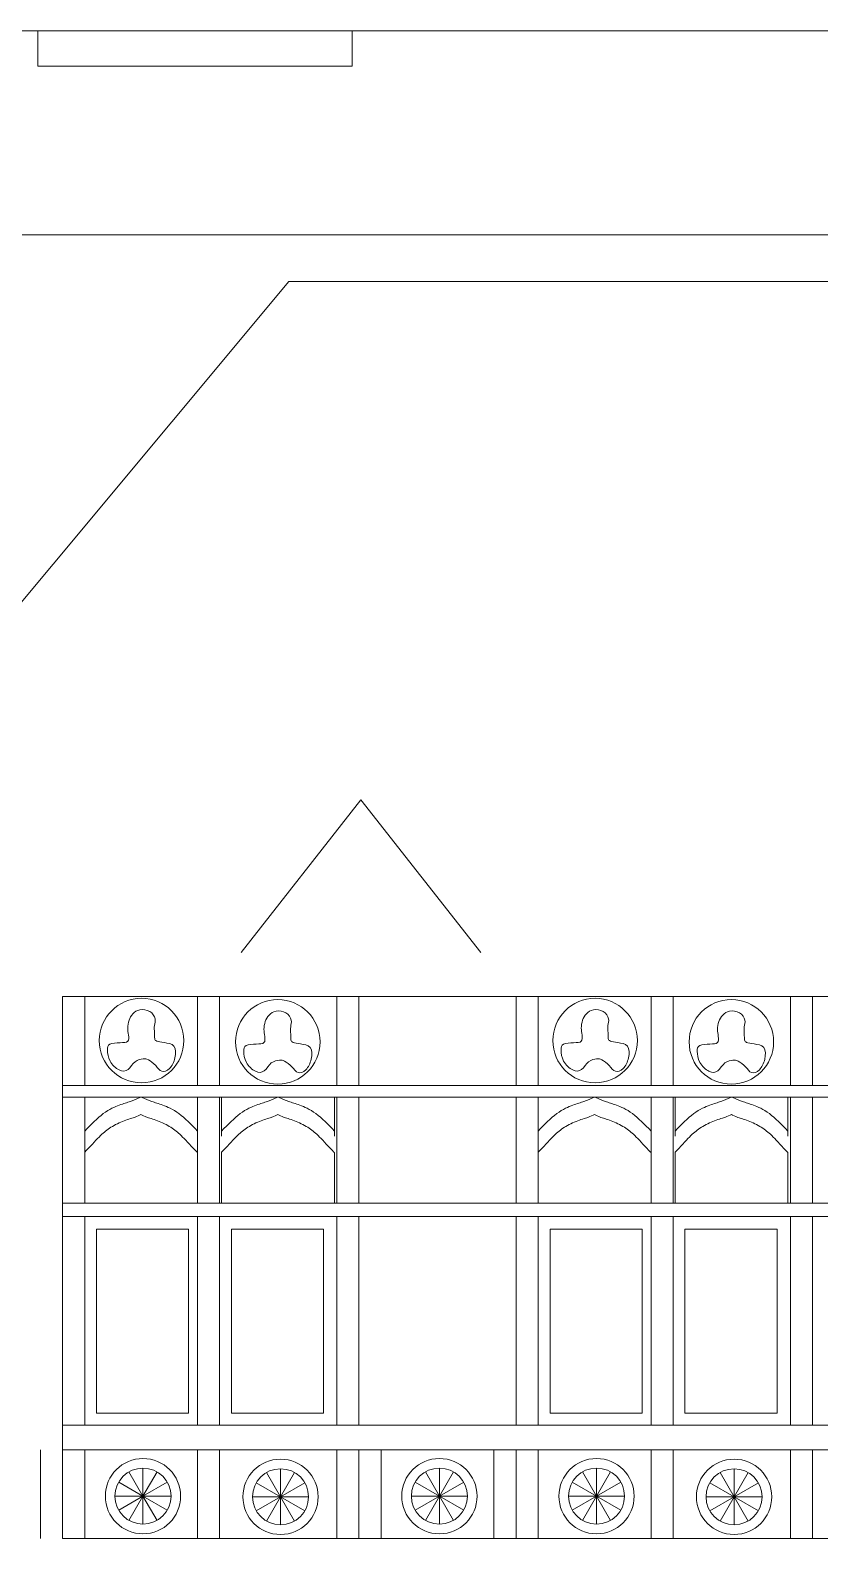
# Model space of a CAD drawing. Header units: centimetres. Extents: x -61 to 61, y -26 to 26.
# Drawn here: x 18.01 to 24.69, y 8.81 to 21.81 of the extents above; entities that cross this region are included whole.
import ezdxf

# ---------------------------------------------------------------- set-up
doc = ezdxf.new("R2010")
doc.units = ezdxf.units.CM
doc.header["$MEASUREMENT"] = 0
doc.layers.add('layer 1', color=7, linetype='Continuous')

msp = doc.modelspace()

# ---------------------------------------------------------------- linework, layer by layer
at = {"layer": 'layer 1', "lineweight": 9}
for points in [[(42.30831, 21.80927), (42.30831, 21.80927), (2.55531, 21.80927), (2.55531, 21.80927)], [(18.06787, 21.50917), (18.06787, 21.50917), (18.06787, 21.80917), (18.06787, 21.80917)], [(18.06787, 21.80917), (18.06787, 21.80917), (20.73172, 21.80917), (20.73172, 21.80917)], [(20.73172, 21.80917), (20.73172, 21.80917), (20.73172, 21.50917), (20.73172, 21.50917)], [(18.06787, 21.50917), (18.06787, 21.50917), (20.73172, 21.50917), (20.73172, 21.50917)], [(20.19432, 19.68413), (20.19432, 19.68413), (17.20335, 16.09917), (17.20335, 16.09917)], [(27.89417, 19.68413), (27.89417, 19.68413), (20.19432, 19.68413), (20.19432, 19.68413)]]:
    msp.add_open_spline(points, degree=3, dxfattribs=at)
at = {"layer": 'layer 1', "color": 250, "lineweight": 9}
msp.add_open_spline([(5.42439, 20.07883), (5.42439, 20.07883), (39.72502, 20.07883), (39.72502, 20.07883)], degree=3, dxfattribs=at)
msp.add_open_spline([(5.42439, 20.07883), (5.42439, 20.07883), (5.42439, 2.12949), (5.42439, 2.12949), (5.42439, 2.12949), (5.42439, 2.12949), (39.72502, 2.12949), (39.72502, 2.12949)], degree=3, knots=[0, 0, 0, 0, 0.33333333, 0.33333333, 0.33333333, 0.33333333, 1, 1, 1, 1], dxfattribs=at)
at = {"layer": 'layer 1', "color": 242, "lineweight": 9}
for points in [[(20.80654, 15.29125), (20.80654, 15.29125), (19.79139, 13.99629), (19.79139, 13.99629)], [(20.80654, 15.29125), (20.80654, 15.29125), (21.82169, 13.99629), (21.82169, 13.99629)]]:
    msp.add_open_spline(points, degree=3, dxfattribs=at)
at = {"layer": 'layer 1', "color": 177, "lineweight": 9}
for points in [[(18.27719, 13.62334), (18.27719, 13.62334), (18.4649, 13.6237), (18.4649, 13.6237)], [(18.27719, 13.62334), (18.27719, 13.62334), (18.27719, 12.87108), (18.27719, 12.87108)], [(18.4649, 13.6237), (18.4649, 13.6237), (18.4649, 12.87108), (18.4649, 12.87108)], [(19.42139, 13.6237), (19.42139, 13.6237), (18.4649, 13.6237), (18.4649, 13.6237)], [(19.42139, 13.6237), (19.42139, 13.6237), (19.42139, 12.87108), (19.42139, 12.87108)], [(19.42139, 13.6237), (19.42139, 13.6237), (19.6091, 13.6237), (19.6091, 13.6237)], [(19.6091, 13.6237), (19.6091, 13.6237), (19.6091, 12.87108), (19.6091, 12.87108)], [(20.60223, 13.6237), (20.60223, 13.6237), (19.6091, 13.6237), (19.6091, 13.6237)], [(20.60223, 13.6237), (20.60223, 13.6237), (20.60223, 12.87108), (20.60223, 12.87108)], [(20.60223, 13.6237), (20.60223, 13.6237), (20.78994, 13.6237), (20.78994, 13.6237)], [(20.78994, 13.6237), (20.78994, 13.6237), (20.78994, 12.87108), (20.78994, 12.87108)], [(22.12185, 13.6237), (22.12185, 13.6237), (22.12185, 12.87108), (22.12185, 12.87108)], [(22.30957, 13.6237), (22.30957, 13.6237), (22.30957, 12.87108), (22.30957, 12.87108)], [(23.26605, 13.6237), (23.26605, 13.6237), (22.30957, 13.6237), (22.30957, 13.6237)], [(23.26605, 13.6237), (23.26605, 13.6237), (23.26605, 12.87108), (23.26605, 12.87108)], [(23.26605, 13.6237), (23.26605, 13.6237), (23.45377, 13.6237), (23.45377, 13.6237)], [(23.45377, 13.6237), (23.45377, 13.6237), (23.45377, 12.87108), (23.45377, 12.87108)], [(24.44689, 13.6237), (24.44689, 13.6237), (23.45377, 13.6237), (23.45377, 13.6237)], [(24.44689, 13.6237), (24.44689, 13.6237), (24.44689, 12.87108), (24.44689, 12.87108)], [(24.44689, 13.6237), (24.44689, 13.6237), (24.63461, 13.6237), (24.63461, 13.6237)], [(24.63461, 13.6237), (24.63461, 13.6237), (24.63461, 12.87108), (24.63461, 12.87108)], [(24.63461, 13.6237), (24.63461, 13.6237), (25.96652, 13.62334), (25.96652, 13.62334)], [(18.27719, 12.87108), (18.27719, 12.87108), (28.29156, 12.87108), (28.29156, 12.87108)], [(18.27719, 12.87108), (18.27719, 12.87108), (18.27719, 12.77209), (18.27719, 12.77209)], [(18.27719, 12.77209), (18.27719, 12.77209), (18.27719, 11.87362), (18.27719, 11.87362)], [(18.27719, 12.77209), (18.27719, 12.77209), (28.29156, 12.77209), (28.29156, 12.77209)], [(18.4649, 12.77209), (18.4649, 12.77209), (18.4649, 11.87362), (18.4649, 11.87362)], [(19.42139, 12.77209), (19.42139, 12.77209), (19.42139, 11.87362), (19.42139, 11.87362)], [(19.6091, 12.77209), (19.6091, 12.77209), (19.6091, 11.87362), (19.6091, 11.87362)], [(20.60223, 12.77209), (20.60223, 12.77209), (20.60223, 11.87362), (20.60223, 11.87362)], [(20.78994, 12.77209), (20.78994, 12.77209), (20.78994, 11.87362), (20.78994, 11.87362)], [(22.12185, 12.77209), (22.12185, 12.77209), (22.12185, 11.87362), (22.12185, 11.87362)], [(22.30957, 12.77209), (22.30957, 12.77209), (22.30957, 11.87362), (22.30957, 11.87362)], [(23.26605, 12.77209), (23.26605, 12.77209), (23.26605, 11.87362), (23.26605, 11.87362)], [(23.45377, 12.77209), (23.45377, 12.77209), (23.45377, 11.87362), (23.45377, 11.87362)], [(24.44689, 12.77209), (24.44689, 12.77209), (24.44689, 11.87362), (24.44689, 11.87362)], [(24.63461, 12.77209), (24.63461, 12.77209), (24.63461, 11.87362), (24.63461, 11.87362)], [(18.27719, 11.87362), (18.27719, 11.87362), (28.29156, 11.87362), (28.29156, 11.87362)], [(18.27719, 11.87362), (18.27719, 11.87362), (18.27719, 11.76019), (18.27719, 11.76019)], [(18.27719, 11.76019), (18.27719, 11.76019), (18.27719, 9.99073), (18.27719, 9.99073)], [(18.27719, 11.76019), (18.27719, 11.76019), (28.29156, 11.76019), (28.29156, 11.76019)], [(18.4649, 11.76019), (18.4649, 11.76019), (18.4649, 9.99073), (18.4649, 9.99073)], [(19.42139, 11.76019), (19.42139, 11.76019), (19.42139, 9.99073), (19.42139, 9.99073)], [(19.6091, 11.76019), (19.6091, 11.76019), (19.6091, 9.99073), (19.6091, 9.99073)], [(20.60223, 11.76019), (20.60223, 11.76019), (20.60223, 9.99073), (20.60223, 9.99073)], [(20.78994, 11.76019), (20.78994, 11.76019), (20.78994, 9.99073), (20.78994, 9.99073)], [(22.12185, 11.76019), (22.12185, 11.76019), (22.12185, 9.99073), (22.12185, 9.99073)], [(22.30957, 11.76019), (22.30957, 11.76019), (22.30957, 9.99073), (22.30957, 9.99073)], [(23.26605, 11.76019), (23.26605, 11.76019), (23.26605, 9.99073), (23.26605, 9.99073)], [(23.45377, 11.76019), (23.45377, 11.76019), (23.45377, 9.99073), (23.45377, 9.99073)], [(24.44689, 11.76019), (24.44689, 11.76019), (24.44689, 9.99073), (24.44689, 9.99073)], [(24.63461, 11.76019), (24.63461, 11.76019), (24.63461, 9.99073), (24.63461, 9.99073)], [(18.27719, 9.99073), (18.27719, 9.99073), (28.47927, 9.99073), (28.47927, 9.99073)], [(18.27719, 9.99073), (18.27719, 9.99073), (18.27719, 9.78175), (18.27719, 9.78175)], [(18.08947, 9.78175), (18.08947, 9.78175), (18.08947, 9.02982), (18.08947, 9.02982)], [(18.27719, 9.78175), (18.27719, 9.78175), (18.27719, 9.02982), (18.27719, 9.02982)], [(18.27719, 9.78175), (18.27719, 9.78175), (29.62347, 9.78175), (29.62347, 9.78175)], [(18.4649, 9.78175), (18.4649, 9.78175), (18.4649, 9.02982), (18.4649, 9.02982)], [(19.42139, 9.78175), (19.42139, 9.78175), (19.42139, 9.02982), (19.42139, 9.02982)], [(19.6091, 9.78175), (19.6091, 9.78175), (19.6091, 9.02982), (19.6091, 9.02982)], [(20.60223, 9.78175), (20.60223, 9.78175), (20.60223, 9.02982), (20.60223, 9.02982)], [(20.78994, 9.78175), (20.78994, 9.78175), (20.78994, 9.02982), (20.78994, 9.02982)], [(20.97766, 9.78175), (20.97766, 9.78175), (20.97766, 9.02982), (20.97766, 9.02982)], [(21.93414, 9.78175), (21.93414, 9.78175), (21.93414, 9.02982), (21.93414, 9.02982)], [(22.12185, 9.78175), (22.12185, 9.78175), (22.12185, 9.02982), (22.12185, 9.02982)], [(22.30957, 9.78175), (22.30957, 9.78175), (22.30957, 9.02982), (22.30957, 9.02982)], [(23.26605, 9.78175), (23.26605, 9.78175), (23.26605, 9.02982), (23.26605, 9.02982)], [(23.45377, 9.78175), (23.45377, 9.78175), (23.45377, 9.02982), (23.45377, 9.02982)], [(24.44689, 9.78175), (24.44689, 9.78175), (24.44689, 9.02982), (24.44689, 9.02982)], [(24.63461, 9.78175), (24.63461, 9.78175), (24.63461, 9.02982), (24.63461, 9.02982)], [(18.95924, 9.38992), (18.95924, 9.38992), (18.95924, 9.62745), (18.95924, 9.62745)], [(20.12513, 9.38442), (20.12513, 9.38442), (20.12513, 9.62195), (20.12513, 9.62195)], [(21.47199, 9.38992), (21.47199, 9.38992), (21.47199, 9.62745), (21.47199, 9.62745)], [(22.8039, 9.38992), (22.8039, 9.38992), (22.8039, 9.62745), (22.8039, 9.62745)], [(23.9698, 9.38442), (23.9698, 9.38442), (23.9698, 9.62195), (23.9698, 9.62195)], [(18.95924, 9.38992), (18.95924, 9.38992), (18.75353, 9.50869), (18.75353, 9.50869)], [(18.95924, 9.38992), (18.95924, 9.38992), (18.84047, 9.59563), (18.84047, 9.59563)], [(18.95924, 9.38992), (18.95924, 9.38992), (19.078, 9.59563), (19.078, 9.59563)], [(18.95924, 9.38992), (18.95924, 9.38992), (19.16495, 9.50869), (19.16495, 9.50869)], [(20.12513, 9.38442), (20.12513, 9.38442), (19.91942, 9.50318), (19.91942, 9.50318)], [(20.12513, 9.38442), (20.12513, 9.38442), (20.00636, 9.59013), (20.00636, 9.59013)], [(20.12513, 9.38442), (20.12513, 9.38442), (20.2439, 9.59013), (20.2439, 9.59013)], [(20.12513, 9.38442), (20.12513, 9.38442), (20.33084, 9.50318), (20.33084, 9.50318)], [(21.47199, 9.38992), (21.47199, 9.38992), (21.26628, 9.50869), (21.26628, 9.50869)], [(21.47199, 9.38992), (21.47199, 9.38992), (21.35323, 9.59563), (21.35323, 9.59563)], [(21.47199, 9.38992), (21.47199, 9.38992), (21.59076, 9.59563), (21.59076, 9.59563)], [(21.47199, 9.38992), (21.47199, 9.38992), (21.6777, 9.50869), (21.6777, 9.50869)], [(22.8039, 9.38992), (22.8039, 9.38992), (22.59819, 9.50869), (22.59819, 9.50869)], [(22.8039, 9.38992), (22.8039, 9.38992), (22.68514, 9.59563), (22.68514, 9.59563)], [(22.8039, 9.38992), (22.8039, 9.38992), (22.92267, 9.59563), (22.92267, 9.59563)], [(22.8039, 9.38992), (22.8039, 9.38992), (23.00961, 9.50869), (23.00961, 9.50869)], [(23.9698, 9.38442), (23.9698, 9.38442), (23.76409, 9.50318), (23.76409, 9.50318)], [(23.9698, 9.38442), (23.9698, 9.38442), (23.85103, 9.59013), (23.85103, 9.59013)], [(23.9698, 9.38442), (23.9698, 9.38442), (24.08856, 9.59013), (24.08856, 9.59013)], [(23.9698, 9.38442), (23.9698, 9.38442), (24.1755, 9.50318), (24.1755, 9.50318)], [(18.95924, 9.38992), (18.95924, 9.38992), (18.72171, 9.38992), (18.72171, 9.38992)], [(18.95924, 9.38992), (18.95924, 9.38992), (18.75353, 9.27116), (18.75353, 9.27116)], [(18.95924, 9.38992), (18.95924, 9.38992), (18.84047, 9.18421), (18.84047, 9.18421)], [(18.95924, 9.38992), (18.95924, 9.38992), (18.95924, 9.15239), (18.95924, 9.15239)], [(18.95924, 9.38992), (18.95924, 9.38992), (19.078, 9.18421), (19.078, 9.18421)], [(18.95924, 9.38992), (18.95924, 9.38992), (19.16495, 9.27116), (19.16495, 9.27116)], [(18.95924, 9.38992), (18.95924, 9.38992), (19.19677, 9.38992), (19.19677, 9.38992)], [(20.12513, 9.38442), (20.12513, 9.38442), (19.8876, 9.38442), (19.8876, 9.38442)], [(20.12513, 9.38442), (20.12513, 9.38442), (19.91942, 9.26565), (19.91942, 9.26565)], [(20.12513, 9.38442), (20.12513, 9.38442), (20.00636, 9.17871), (20.00636, 9.17871)], [(20.12513, 9.38442), (20.12513, 9.38442), (20.12513, 9.14689), (20.12513, 9.14689)], [(20.12513, 9.38442), (20.12513, 9.38442), (20.2439, 9.17871), (20.2439, 9.17871)], [(20.12513, 9.38442), (20.12513, 9.38442), (20.33084, 9.26565), (20.33084, 9.26565)], [(20.12513, 9.38442), (20.12513, 9.38442), (20.36266, 9.38442), (20.36266, 9.38442)], [(21.47199, 9.38992), (21.47199, 9.38992), (21.23446, 9.38992), (21.23446, 9.38992)], [(21.47199, 9.38992), (21.47199, 9.38992), (21.26628, 9.27116), (21.26628, 9.27116)], [(21.47199, 9.38992), (21.47199, 9.38992), (21.35323, 9.18421), (21.35323, 9.18421)], [(21.47199, 9.38992), (21.47199, 9.38992), (21.47199, 9.15239), (21.47199, 9.15239)], [(21.47199, 9.38992), (21.47199, 9.38992), (21.59076, 9.18421), (21.59076, 9.18421)], [(21.47199, 9.38992), (21.47199, 9.38992), (21.6777, 9.27116), (21.6777, 9.27116)], [(21.47199, 9.38992), (21.47199, 9.38992), (21.70952, 9.38992), (21.70952, 9.38992)], [(22.8039, 9.38992), (22.8039, 9.38992), (22.56637, 9.38992), (22.56637, 9.38992)], [(22.8039, 9.38992), (22.8039, 9.38992), (22.59819, 9.27116), (22.59819, 9.27116)], [(22.8039, 9.38992), (22.8039, 9.38992), (22.68514, 9.18421), (22.68514, 9.18421)], [(22.8039, 9.38992), (22.8039, 9.38992), (22.8039, 9.15239), (22.8039, 9.15239)], [(22.8039, 9.38992), (22.8039, 9.38992), (22.92267, 9.18421), (22.92267, 9.18421)], [(22.8039, 9.38992), (22.8039, 9.38992), (23.00961, 9.27116), (23.00961, 9.27116)], [(22.8039, 9.38992), (22.8039, 9.38992), (23.04143, 9.38992), (23.04143, 9.38992)], [(23.9698, 9.38442), (23.9698, 9.38442), (23.73226, 9.38442), (23.73226, 9.38442)], [(23.9698, 9.38442), (23.9698, 9.38442), (23.76409, 9.26565), (23.76409, 9.26565)], [(23.9698, 9.38442), (23.9698, 9.38442), (23.85103, 9.17871), (23.85103, 9.17871)], [(23.9698, 9.38442), (23.9698, 9.38442), (23.9698, 9.14689), (23.9698, 9.14689)], [(23.9698, 9.38442), (23.9698, 9.38442), (24.08856, 9.17871), (24.08856, 9.17871)], [(23.9698, 9.38442), (23.9698, 9.38442), (24.1755, 9.26565), (24.1755, 9.26565)], [(23.9698, 9.38442), (23.9698, 9.38442), (24.20733, 9.38442), (24.20733, 9.38442)], [(18.27719, 9.02982), (18.27719, 9.02982), (29.62347, 9.02982), (29.62347, 9.02982)]]:
    msp.add_open_spline(points, degree=3, dxfattribs=at)
for points, knots in [([(18.94706, 12.89274), (19.14478, 12.89274), (19.30507, 13.05303), (19.30507, 13.25075), (19.30507, 13.25075), (19.30507, 13.44847), (19.14478, 13.60876), (18.94706, 13.60876), (18.94706, 13.60876), (18.74934, 13.60876), (18.58905, 13.44847), (18.58905, 13.25075), (18.58905, 13.25075), (18.58905, 13.05303), (18.74934, 12.89274), (18.94706, 12.89274)], [0, 0, 0, 0, 0.2, 0.2, 0.2, 0.2, 0.4, 0.4, 0.4, 0.4, 0.6, 0.6, 0.6, 0.6, 1, 1, 1, 1]), ([(20.10195, 12.88174), (20.29968, 12.88174), (20.45996, 13.04203), (20.45996, 13.23975), (20.45996, 13.23975), (20.45996, 13.43747), (20.29968, 13.59776), (20.10195, 13.59776), (20.10195, 13.59776), (19.90423, 13.59776), (19.74395, 13.43747), (19.74395, 13.23975), (19.74395, 13.23975), (19.74395, 13.04203), (19.90423, 12.88174), (20.10195, 12.88174)], [0, 0, 0, 0, 0.2, 0.2, 0.2, 0.2, 0.4, 0.4, 0.4, 0.4, 0.6, 0.6, 0.6, 0.6, 1, 1, 1, 1]), ([(20.78994, 13.6237), (20.78994, 13.6237), (22.12185, 13.6237), (22.12185, 13.6237), (22.12185, 13.6237), (22.12185, 13.6237), (22.30957, 13.6237), (22.30957, 13.6237)], [0, 0, 0, 0, 0.33333333, 0.33333333, 0.33333333, 0.33333333, 1, 1, 1, 1]), ([(22.79173, 12.89274), (22.98945, 12.89274), (23.14974, 13.05303), (23.14974, 13.25075), (23.14974, 13.25075), (23.14974, 13.44847), (22.98945, 13.60876), (22.79173, 13.60876), (22.79173, 13.60876), (22.59401, 13.60876), (22.43372, 13.44847), (22.43372, 13.25075), (22.43372, 13.25075), (22.43372, 13.05303), (22.59401, 12.89274), (22.79173, 12.89274)], [0, 0, 0, 0, 0.2, 0.2, 0.2, 0.2, 0.4, 0.4, 0.4, 0.4, 0.6, 0.6, 0.6, 0.6, 1, 1, 1, 1]), ([(23.94662, 12.88174), (24.14434, 12.88174), (24.30463, 13.04203), (24.30463, 13.23975), (24.30463, 13.23975), (24.30463, 13.43747), (24.14434, 13.59776), (23.94662, 13.59776), (23.94662, 13.59776), (23.7489, 13.59776), (23.58861, 13.43747), (23.58861, 13.23975), (23.58861, 13.23975), (23.58861, 13.04203), (23.7489, 12.88174), (23.94662, 12.88174)], [0, 0, 0, 0, 0.2, 0.2, 0.2, 0.2, 0.4, 0.4, 0.4, 0.4, 0.6, 0.6, 0.6, 0.6, 1, 1, 1, 1]), ([(18.95924, 9.07095), (19.1354, 9.07095), (19.27821, 9.21376), (19.27821, 9.38992), (19.27821, 9.38992), (19.27821, 9.56608), (19.1354, 9.70889), (18.95924, 9.70889), (18.95924, 9.70889), (18.78308, 9.70889), (18.64027, 9.56608), (18.64027, 9.38992), (18.64027, 9.38992), (18.64027, 9.21376), (18.78308, 9.07095), (18.95924, 9.07095)], [0, 0, 0, 0, 0.2, 0.2, 0.2, 0.2, 0.4, 0.4, 0.4, 0.4, 0.6, 0.6, 0.6, 0.6, 1, 1, 1, 1]), ([(18.95924, 9.15239), (19.09042, 9.15239), (19.19677, 9.25874), (19.19677, 9.38992), (19.19677, 9.38992), (19.19677, 9.5211), (19.09042, 9.62745), (18.95924, 9.62745), (18.95924, 9.62745), (18.82805, 9.62745), (18.72171, 9.5211), (18.72171, 9.38992), (18.72171, 9.38992), (18.72171, 9.25874), (18.82805, 9.15239), (18.95924, 9.15239)], [0, 0, 0, 0, 0.2, 0.2, 0.2, 0.2, 0.4, 0.4, 0.4, 0.4, 0.6, 0.6, 0.6, 0.6, 1, 1, 1, 1]), ([(20.12513, 9.06545), (20.30129, 9.06545), (20.4441, 9.20826), (20.4441, 9.38442), (20.4441, 9.38442), (20.4441, 9.56058), (20.30129, 9.70339), (20.12513, 9.70339), (20.12513, 9.70339), (19.94897, 9.70339), (19.80616, 9.56058), (19.80616, 9.38442), (19.80616, 9.38442), (19.80616, 9.20826), (19.94897, 9.06545), (20.12513, 9.06545)], [0, 0, 0, 0, 0.2, 0.2, 0.2, 0.2, 0.4, 0.4, 0.4, 0.4, 0.6, 0.6, 0.6, 0.6, 1, 1, 1, 1]), ([(20.12513, 9.14689), (20.25631, 9.14689), (20.36266, 9.25324), (20.36266, 9.38442), (20.36266, 9.38442), (20.36266, 9.5156), (20.25631, 9.62195), (20.12513, 9.62195), (20.12513, 9.62195), (19.99395, 9.62195), (19.8876, 9.5156), (19.8876, 9.38442), (19.8876, 9.38442), (19.8876, 9.25324), (19.99395, 9.14689), (20.12513, 9.14689)], [0, 0, 0, 0, 0.2, 0.2, 0.2, 0.2, 0.4, 0.4, 0.4, 0.4, 0.6, 0.6, 0.6, 0.6, 1, 1, 1, 1]), ([(21.47199, 9.07095), (21.64815, 9.07095), (21.79096, 9.21376), (21.79096, 9.38992), (21.79096, 9.38992), (21.79096, 9.56608), (21.64815, 9.70889), (21.47199, 9.70889), (21.47199, 9.70889), (21.29583, 9.70889), (21.15302, 9.56608), (21.15302, 9.38992), (21.15302, 9.38992), (21.15302, 9.21376), (21.29583, 9.07095), (21.47199, 9.07095)], [0, 0, 0, 0, 0.2, 0.2, 0.2, 0.2, 0.4, 0.4, 0.4, 0.4, 0.6, 0.6, 0.6, 0.6, 1, 1, 1, 1]), ([(21.47199, 9.15239), (21.60317, 9.15239), (21.70952, 9.25874), (21.70952, 9.38992), (21.70952, 9.38992), (21.70952, 9.5211), (21.60317, 9.62745), (21.47199, 9.62745), (21.47199, 9.62745), (21.34081, 9.62745), (21.23446, 9.5211), (21.23446, 9.38992), (21.23446, 9.38992), (21.23446, 9.25874), (21.34081, 9.15239), (21.47199, 9.15239)], [0, 0, 0, 0, 0.2, 0.2, 0.2, 0.2, 0.4, 0.4, 0.4, 0.4, 0.6, 0.6, 0.6, 0.6, 1, 1, 1, 1]), ([(22.8039, 9.07095), (22.98006, 9.07095), (23.12287, 9.21376), (23.12287, 9.38992), (23.12287, 9.38992), (23.12287, 9.56608), (22.98006, 9.70889), (22.8039, 9.70889), (22.8039, 9.70889), (22.62774, 9.70889), (22.48493, 9.56608), (22.48493, 9.38992), (22.48493, 9.38992), (22.48493, 9.21376), (22.62774, 9.07095), (22.8039, 9.07095)], [0, 0, 0, 0, 0.2, 0.2, 0.2, 0.2, 0.4, 0.4, 0.4, 0.4, 0.6, 0.6, 0.6, 0.6, 1, 1, 1, 1]), ([(22.8039, 9.15239), (22.93509, 9.15239), (23.04143, 9.25874), (23.04143, 9.38992), (23.04143, 9.38992), (23.04143, 9.5211), (22.93509, 9.62745), (22.8039, 9.62745), (22.8039, 9.62745), (22.67272, 9.62745), (22.56637, 9.5211), (22.56637, 9.38992), (22.56637, 9.38992), (22.56637, 9.25874), (22.67272, 9.15239), (22.8039, 9.15239)], [0, 0, 0, 0, 0.2, 0.2, 0.2, 0.2, 0.4, 0.4, 0.4, 0.4, 0.6, 0.6, 0.6, 0.6, 1, 1, 1, 1]), ([(23.9698, 9.06545), (24.14596, 9.06545), (24.28876, 9.20826), (24.28876, 9.38442), (24.28876, 9.38442), (24.28876, 9.56058), (24.14596, 9.70339), (23.9698, 9.70339), (23.9698, 9.70339), (23.79363, 9.70339), (23.65083, 9.56058), (23.65083, 9.38442), (23.65083, 9.38442), (23.65083, 9.20826), (23.79363, 9.06545), (23.9698, 9.06545)], [0, 0, 0, 0, 0.2, 0.2, 0.2, 0.2, 0.4, 0.4, 0.4, 0.4, 0.6, 0.6, 0.6, 0.6, 1, 1, 1, 1]), ([(23.9698, 9.14689), (24.10098, 9.14689), (24.20733, 9.25324), (24.20733, 9.38442), (24.20733, 9.38442), (24.20733, 9.5156), (24.10098, 9.62195), (23.9698, 9.62195), (23.9698, 9.62195), (23.83861, 9.62195), (23.73226, 9.5156), (23.73226, 9.38442), (23.73226, 9.38442), (23.73226, 9.25324), (23.83861, 9.14689), (23.9698, 9.14689)], [0, 0, 0, 0, 0.2, 0.2, 0.2, 0.2, 0.4, 0.4, 0.4, 0.4, 0.6, 0.6, 0.6, 0.6, 1, 1, 1, 1])]:
    msp.add_open_spline(points, degree=3, knots=knots, dxfattribs=at)
at = {"layer": 'layer 1', "color": 242, "lineweight": 9}
for points, knots in [([(18.82981, 13.24441), (18.81881, 13.23341), (18.79497, 13.23341), (18.76473, 13.2325), (18.76473, 13.2325), (18.73448, 13.23158), (18.69782, 13.22974), (18.67857, 13.22058), (18.67857, 13.22058), (18.65932, 13.21141), (18.65749, 13.19491), (18.6584, 13.16925), (18.6584, 13.16925), (18.65932, 13.14358), (18.66299, 13.10876), (18.6804, 13.07667), (18.6804, 13.07667), (18.69782, 13.04459), (18.72899, 13.01526), (18.7574, 13.00151), (18.7574, 13.00151), (18.78581, 12.98776), (18.81148, 12.9896), (18.83256, 13.0061), (18.83256, 13.0061), (18.85364, 13.0226), (18.87014, 13.05376), (18.8922, 13.07173), (18.8922, 13.07173), (18.91427, 13.0897), (18.94189, 13.09449), (18.96022, 13.09632), (18.96022, 13.09632), (18.97856, 13.09815), (18.98759, 13.09704), (19.00494, 13.08732), (19.00494, 13.08732), (19.02229, 13.07759), (19.04795, 13.05926), (19.0672, 13.0391), (19.0672, 13.0391), (19.08645, 13.01893), (19.09928, 12.99693), (19.11853, 12.99052), (19.11853, 12.99052), (19.13778, 12.9841), (19.16344, 12.99326), (19.18453, 13.01434), (19.18453, 13.01434), (19.20561, 13.03543), (19.22211, 13.06842), (19.23043, 13.10477), (19.23043, 13.10477), (19.23876, 13.14111), (19.23892, 13.1808), (19.2215, 13.20281), (19.2215, 13.20281), (19.20408, 13.2248), (19.1691, 13.2291), (19.14045, 13.23323), (19.14045, 13.23323), (19.1118, 13.23735), (19.08948, 13.24127), (19.07662, 13.2461), (19.07662, 13.2461), (19.06377, 13.25093), (19.06037, 13.25665), (19.05877, 13.26811), (19.05877, 13.26811), (19.05718, 13.27957), (19.05739, 13.29678), (19.05649, 13.3167), (19.05649, 13.3167), (19.0556, 13.33662), (19.05361, 13.35926), (19.05628, 13.37883), (19.05628, 13.37883), (19.05896, 13.3984), (19.06629, 13.4149), (19.0617, 13.43598), (19.0617, 13.43598), (19.05712, 13.45706), (19.04062, 13.48272), (19.01587, 13.49739), (19.01587, 13.49739), (18.99113, 13.51205), (18.95813, 13.51572), (18.93247, 13.51114), (18.93247, 13.51114), (18.9068, 13.50655), (18.88847, 13.49372), (18.8738, 13.47814), (18.8738, 13.47814), (18.85914, 13.46256), (18.84814, 13.44422), (18.84081, 13.42314), (18.84081, 13.42314), (18.83347, 13.40206), (18.82981, 13.37823), (18.82981, 13.35715), (18.82981, 13.35715), (18.82981, 13.33607), (18.83347, 13.31774), (18.83622, 13.29758), (18.83622, 13.29758), (18.83898, 13.27741), (18.84081, 13.25541), (18.82981, 13.24441)], [0, 0, 0, 0, 0.03571429, 0.03571429, 0.03571429, 0.03571429, 0.07142857, 0.07142857, 0.07142857, 0.07142857, 0.10714286, 0.10714286, 0.10714286, 0.10714286, 0.14285714, 0.14285714, 0.14285714, 0.14285714, 0.17857143, 0.17857143, 0.17857143, 0.17857143, 0.21428571, 0.21428571, 0.21428571, 0.21428571, 0.25, 0.25, 0.25, 0.25, 0.28571429, 0.28571429, 0.28571429, 0.28571429, 0.32142857, 0.32142857, 0.32142857, 0.32142857, 0.35714286, 0.35714286, 0.35714286, 0.35714286, 0.39285714, 0.39285714, 0.39285714, 0.39285714, 0.42857143, 0.42857143, 0.42857143, 0.42857143, 0.46428571, 0.46428571, 0.46428571, 0.46428571, 0.5, 0.5, 0.5, 0.5, 0.53571429, 0.53571429, 0.53571429, 0.53571429, 0.57142857, 0.57142857, 0.57142857, 0.57142857, 0.60714286, 0.60714286, 0.60714286, 0.60714286, 0.64285714, 0.64285714, 0.64285714, 0.64285714, 0.67857143, 0.67857143, 0.67857143, 0.67857143, 0.71428571, 0.71428571, 0.71428571, 0.71428571, 0.75, 0.75, 0.75, 0.75, 0.78571429, 0.78571429, 0.78571429, 0.78571429, 0.82142857, 0.82142857, 0.82142857, 0.82142857, 0.85714286, 0.85714286, 0.85714286, 0.85714286, 0.89285714, 0.89285714, 0.89285714, 0.89285714, 0.92857143, 0.92857143, 0.92857143, 0.92857143, 1, 1, 1, 1]), ([(19.9847, 13.23341), (19.9737, 13.22241), (19.94987, 13.22241), (19.91962, 13.2215), (19.91962, 13.2215), (19.88938, 13.22058), (19.85271, 13.21874), (19.83346, 13.20958), (19.83346, 13.20958), (19.81422, 13.20041), (19.81238, 13.18391), (19.8133, 13.15825), (19.8133, 13.15825), (19.81422, 13.13258), (19.81788, 13.09776), (19.83529, 13.06567), (19.83529, 13.06567), (19.85271, 13.03359), (19.88388, 13.00426), (19.91229, 12.99051), (19.91229, 12.99051), (19.94071, 12.97676), (19.96637, 12.9786), (19.98745, 12.9951), (19.98745, 12.9951), (20.00853, 13.0116), (20.02503, 13.04276), (20.0471, 13.06073), (20.0471, 13.06073), (20.06916, 13.0787), (20.09678, 13.08349), (20.11512, 13.08532), (20.11512, 13.08532), (20.13345, 13.08715), (20.14248, 13.08604), (20.15983, 13.07632), (20.15983, 13.07632), (20.17718, 13.06659), (20.20285, 13.04826), (20.22209, 13.0281), (20.22209, 13.0281), (20.24134, 13.00793), (20.25418, 12.98593), (20.27342, 12.97952), (20.27342, 12.97952), (20.29267, 12.9731), (20.31834, 12.98226), (20.33942, 13.00334), (20.33942, 13.00334), (20.3605, 13.02442), (20.377, 13.05742), (20.38532, 13.09377), (20.38532, 13.09377), (20.39365, 13.13011), (20.39381, 13.1698), (20.37639, 13.19181), (20.37639, 13.19181), (20.35898, 13.2138), (20.32399, 13.2181), (20.29534, 13.22222), (20.29534, 13.22222), (20.26669, 13.22635), (20.24437, 13.23027), (20.23152, 13.2351), (20.23152, 13.2351), (20.21866, 13.23993), (20.21526, 13.24564), (20.21367, 13.25711), (20.21367, 13.25711), (20.21207, 13.26857), (20.21228, 13.28578), (20.21138, 13.3057), (20.21138, 13.3057), (20.21049, 13.32562), (20.20851, 13.34826), (20.21118, 13.36783), (20.21118, 13.36783), (20.21385, 13.3874), (20.22118, 13.40389), (20.2166, 13.42498), (20.2166, 13.42498), (20.21201, 13.44606), (20.19551, 13.47172), (20.17076, 13.48639), (20.17076, 13.48639), (20.14602, 13.50105), (20.11302, 13.50471), (20.08736, 13.50014), (20.08736, 13.50014), (20.06169, 13.49555), (20.04337, 13.48272), (20.0287, 13.46714), (20.0287, 13.46714), (20.01403, 13.45156), (20.00304, 13.43322), (19.9957, 13.41214), (19.9957, 13.41214), (19.98837, 13.39106), (19.9847, 13.36723), (19.9847, 13.34615), (19.9847, 13.34615), (19.9847, 13.32507), (19.98837, 13.30674), (19.99112, 13.28658), (19.99112, 13.28658), (19.99387, 13.26641), (19.9957, 13.24441), (19.9847, 13.23341)], [0, 0, 0, 0, 0.03571429, 0.03571429, 0.03571429, 0.03571429, 0.07142857, 0.07142857, 0.07142857, 0.07142857, 0.10714286, 0.10714286, 0.10714286, 0.10714286, 0.14285714, 0.14285714, 0.14285714, 0.14285714, 0.17857143, 0.17857143, 0.17857143, 0.17857143, 0.21428571, 0.21428571, 0.21428571, 0.21428571, 0.25, 0.25, 0.25, 0.25, 0.28571429, 0.28571429, 0.28571429, 0.28571429, 0.32142857, 0.32142857, 0.32142857, 0.32142857, 0.35714286, 0.35714286, 0.35714286, 0.35714286, 0.39285714, 0.39285714, 0.39285714, 0.39285714, 0.42857143, 0.42857143, 0.42857143, 0.42857143, 0.46428571, 0.46428571, 0.46428571, 0.46428571, 0.5, 0.5, 0.5, 0.5, 0.53571429, 0.53571429, 0.53571429, 0.53571429, 0.57142857, 0.57142857, 0.57142857, 0.57142857, 0.60714286, 0.60714286, 0.60714286, 0.60714286, 0.64285714, 0.64285714, 0.64285714, 0.64285714, 0.67857143, 0.67857143, 0.67857143, 0.67857143, 0.71428571, 0.71428571, 0.71428571, 0.71428571, 0.75, 0.75, 0.75, 0.75, 0.78571429, 0.78571429, 0.78571429, 0.78571429, 0.82142857, 0.82142857, 0.82142857, 0.82142857, 0.85714286, 0.85714286, 0.85714286, 0.85714286, 0.89285714, 0.89285714, 0.89285714, 0.89285714, 0.92857143, 0.92857143, 0.92857143, 0.92857143, 1, 1, 1, 1]), ([(22.67447, 13.24441), (22.66348, 13.23341), (22.63964, 13.23341), (22.60939, 13.2325), (22.60939, 13.2325), (22.57915, 13.23158), (22.54248, 13.22974), (22.52324, 13.22058), (22.52324, 13.22058), (22.50399, 13.21141), (22.50216, 13.19491), (22.50307, 13.16925), (22.50307, 13.16925), (22.50399, 13.14358), (22.50765, 13.10876), (22.52507, 13.07667), (22.52507, 13.07667), (22.54248, 13.04459), (22.57365, 13.01526), (22.60207, 13.00151), (22.60207, 13.00151), (22.63048, 12.98776), (22.65614, 12.9896), (22.67723, 13.0061), (22.67723, 13.0061), (22.69831, 13.0226), (22.71481, 13.05376), (22.73687, 13.07173), (22.73687, 13.07173), (22.75893, 13.0897), (22.78656, 13.09449), (22.80489, 13.09632), (22.80489, 13.09632), (22.82322, 13.09815), (22.83225, 13.09704), (22.8496, 13.08732), (22.8496, 13.08732), (22.86696, 13.07759), (22.89262, 13.05926), (22.91187, 13.0391), (22.91187, 13.0391), (22.93112, 13.01893), (22.94395, 12.99693), (22.9632, 12.99052), (22.9632, 12.99052), (22.98244, 12.9841), (23.00811, 12.99326), (23.02919, 13.01434), (23.02919, 13.01434), (23.05027, 13.03543), (23.06677, 13.06842), (23.0751, 13.10477), (23.0751, 13.10477), (23.08343, 13.14111), (23.08358, 13.1808), (23.06616, 13.20281), (23.06616, 13.20281), (23.04875, 13.2248), (23.01377, 13.2291), (22.98512, 13.23323), (22.98512, 13.23323), (22.95646, 13.23735), (22.93414, 13.24127), (22.92129, 13.2461), (22.92129, 13.2461), (22.90843, 13.25093), (22.90503, 13.25665), (22.90344, 13.26811), (22.90344, 13.26811), (22.90184, 13.27957), (22.90205, 13.29678), (22.90116, 13.3167), (22.90116, 13.3167), (22.90026, 13.33662), (22.89828, 13.35926), (22.90095, 13.37883), (22.90095, 13.37883), (22.90362, 13.3984), (22.91095, 13.4149), (22.90637, 13.43598), (22.90637, 13.43598), (22.90179, 13.45706), (22.88529, 13.48272), (22.86054, 13.49739), (22.86054, 13.49739), (22.83579, 13.51205), (22.8028, 13.51572), (22.77713, 13.51114), (22.77713, 13.51114), (22.75147, 13.50655), (22.73314, 13.49372), (22.71847, 13.47814), (22.71847, 13.47814), (22.70381, 13.46256), (22.69281, 13.44422), (22.68547, 13.42314), (22.68547, 13.42314), (22.67814, 13.40206), (22.67448, 13.37823), (22.67448, 13.35715), (22.67448, 13.35715), (22.67448, 13.33607), (22.67814, 13.31774), (22.68089, 13.29758), (22.68089, 13.29758), (22.68364, 13.27741), (22.68547, 13.25541), (22.67447, 13.24441)], [0, 0, 0, 0, 0.03571429, 0.03571429, 0.03571429, 0.03571429, 0.07142857, 0.07142857, 0.07142857, 0.07142857, 0.10714286, 0.10714286, 0.10714286, 0.10714286, 0.14285714, 0.14285714, 0.14285714, 0.14285714, 0.17857143, 0.17857143, 0.17857143, 0.17857143, 0.21428571, 0.21428571, 0.21428571, 0.21428571, 0.25, 0.25, 0.25, 0.25, 0.28571429, 0.28571429, 0.28571429, 0.28571429, 0.32142857, 0.32142857, 0.32142857, 0.32142857, 0.35714286, 0.35714286, 0.35714286, 0.35714286, 0.39285714, 0.39285714, 0.39285714, 0.39285714, 0.42857143, 0.42857143, 0.42857143, 0.42857143, 0.46428571, 0.46428571, 0.46428571, 0.46428571, 0.5, 0.5, 0.5, 0.5, 0.53571429, 0.53571429, 0.53571429, 0.53571429, 0.57142857, 0.57142857, 0.57142857, 0.57142857, 0.60714286, 0.60714286, 0.60714286, 0.60714286, 0.64285714, 0.64285714, 0.64285714, 0.64285714, 0.67857143, 0.67857143, 0.67857143, 0.67857143, 0.71428571, 0.71428571, 0.71428571, 0.71428571, 0.75, 0.75, 0.75, 0.75, 0.78571429, 0.78571429, 0.78571429, 0.78571429, 0.82142857, 0.82142857, 0.82142857, 0.82142857, 0.85714286, 0.85714286, 0.85714286, 0.85714286, 0.89285714, 0.89285714, 0.89285714, 0.89285714, 0.92857143, 0.92857143, 0.92857143, 0.92857143, 1, 1, 1, 1]), ([(23.82936, 13.23341), (23.81837, 13.22241), (23.79453, 13.22241), (23.76428, 13.2215), (23.76428, 13.2215), (23.73404, 13.22058), (23.69738, 13.21874), (23.67813, 13.20958), (23.67813, 13.20958), (23.65888, 13.20041), (23.65705, 13.18391), (23.65796, 13.15825), (23.65796, 13.15825), (23.65888, 13.13258), (23.66255, 13.09776), (23.67996, 13.06567), (23.67996, 13.06567), (23.69738, 13.03359), (23.72854, 13.00426), (23.75696, 12.99051), (23.75696, 12.99051), (23.78537, 12.97676), (23.81104, 12.9786), (23.83212, 12.9951), (23.83212, 12.9951), (23.8532, 13.0116), (23.8697, 13.04276), (23.89176, 13.06073), (23.89176, 13.06073), (23.91383, 13.0787), (23.94145, 13.08349), (23.95978, 13.08532), (23.95978, 13.08532), (23.97812, 13.08715), (23.98715, 13.08604), (24.0045, 13.07632), (24.0045, 13.07632), (24.02185, 13.06659), (24.04751, 13.04826), (24.06676, 13.0281), (24.06676, 13.0281), (24.08601, 13.00793), (24.09884, 12.98593), (24.11809, 12.97952), (24.11809, 12.97952), (24.13734, 12.9731), (24.163, 12.98226), (24.18408, 13.00334), (24.18408, 13.00334), (24.20517, 13.02442), (24.22166, 13.05742), (24.22999, 13.09377), (24.22999, 13.09377), (24.23832, 13.13011), (24.23847, 13.1698), (24.22106, 13.19181), (24.22106, 13.19181), (24.20364, 13.2138), (24.16866, 13.2181), (24.14001, 13.22222), (24.14001, 13.22222), (24.11136, 13.22635), (24.08904, 13.23027), (24.07618, 13.2351), (24.07618, 13.2351), (24.06333, 13.23993), (24.05993, 13.24564), (24.05833, 13.25711), (24.05833, 13.25711), (24.05674, 13.26857), (24.05694, 13.28578), (24.05605, 13.3057), (24.05605, 13.3057), (24.05516, 13.32562), (24.05317, 13.34826), (24.05584, 13.36783), (24.05584, 13.36783), (24.05851, 13.3874), (24.06585, 13.40389), (24.06126, 13.42498), (24.06126, 13.42498), (24.05668, 13.44606), (24.04018, 13.47172), (24.01543, 13.48639), (24.01543, 13.48639), (23.99069, 13.50105), (23.95769, 13.50471), (23.93202, 13.50014), (23.93202, 13.50014), (23.90636, 13.49555), (23.88803, 13.48272), (23.87336, 13.46714), (23.87336, 13.46714), (23.8587, 13.45156), (23.8477, 13.43322), (23.84036, 13.41214), (23.84036, 13.41214), (23.83303, 13.39106), (23.82937, 13.36723), (23.82937, 13.34615), (23.82937, 13.34615), (23.82937, 13.32507), (23.83303, 13.30674), (23.83578, 13.28658), (23.83578, 13.28658), (23.83854, 13.26641), (23.84036, 13.24441), (23.82936, 13.23341)], [0, 0, 0, 0, 0.03571429, 0.03571429, 0.03571429, 0.03571429, 0.07142857, 0.07142857, 0.07142857, 0.07142857, 0.10714286, 0.10714286, 0.10714286, 0.10714286, 0.14285714, 0.14285714, 0.14285714, 0.14285714, 0.17857143, 0.17857143, 0.17857143, 0.17857143, 0.21428571, 0.21428571, 0.21428571, 0.21428571, 0.25, 0.25, 0.25, 0.25, 0.28571429, 0.28571429, 0.28571429, 0.28571429, 0.32142857, 0.32142857, 0.32142857, 0.32142857, 0.35714286, 0.35714286, 0.35714286, 0.35714286, 0.39285714, 0.39285714, 0.39285714, 0.39285714, 0.42857143, 0.42857143, 0.42857143, 0.42857143, 0.46428571, 0.46428571, 0.46428571, 0.46428571, 0.5, 0.5, 0.5, 0.5, 0.53571429, 0.53571429, 0.53571429, 0.53571429, 0.57142857, 0.57142857, 0.57142857, 0.57142857, 0.60714286, 0.60714286, 0.60714286, 0.60714286, 0.64285714, 0.64285714, 0.64285714, 0.64285714, 0.67857143, 0.67857143, 0.67857143, 0.67857143, 0.71428571, 0.71428571, 0.71428571, 0.71428571, 0.75, 0.75, 0.75, 0.75, 0.78571429, 0.78571429, 0.78571429, 0.78571429, 0.82142857, 0.82142857, 0.82142857, 0.82142857, 0.85714286, 0.85714286, 0.85714286, 0.85714286, 0.89285714, 0.89285714, 0.89285714, 0.89285714, 0.92857143, 0.92857143, 0.92857143, 0.92857143, 1, 1, 1, 1]), ([(18.4649, 12.44029), (18.4649, 12.44029), (18.4649, 12.77209), (18.4649, 12.77209), (18.4649, 12.77209), (18.4649, 12.77209), (18.94314, 12.77209), (18.94314, 12.77209)], [0, 0, 0, 0, 0.33333333, 0.33333333, 0.33333333, 0.33333333, 1, 1, 1, 1]), ([(18.4649, 12.48428), (18.51847, 12.53928), (18.57205, 12.59428), (18.62266, 12.63186), (18.62266, 12.63186), (18.67328, 12.66944), (18.72094, 12.6896), (18.75852, 12.70335), (18.75852, 12.70335), (18.7961, 12.7171), (18.8236, 12.72443), (18.85269, 12.73482), (18.85269, 12.73482), (18.88178, 12.7452), (18.91246, 12.75865), (18.9278, 12.76537), (18.9278, 12.76537), (18.94314, 12.77209), (18.94314, 12.77209), (18.94314, 12.77209)], [0, 0, 0, 0, 0.16666667, 0.16666667, 0.16666667, 0.16666667, 0.33333333, 0.33333333, 0.33333333, 0.33333333, 0.5, 0.5, 0.5, 0.5, 0.66666667, 0.66666667, 0.66666667, 0.66666667, 1, 1, 1, 1]), ([(19.42139, 12.44029), (19.42139, 12.44029), (19.42139, 12.77209), (19.42139, 12.77209), (19.42139, 12.77209), (19.42139, 12.77209), (18.94314, 12.77209), (18.94314, 12.77209)], [0, 0, 0, 0, 0.33333333, 0.33333333, 0.33333333, 0.33333333, 1, 1, 1, 1]), ([(19.42139, 12.48428), (19.36782, 12.53928), (19.31424, 12.59428), (19.26363, 12.63186), (19.26363, 12.63186), (19.21301, 12.66944), (19.16535, 12.6896), (19.12777, 12.70335), (19.12777, 12.70335), (19.09019, 12.7171), (19.06269, 12.72443), (19.0336, 12.73482), (19.0336, 12.73482), (19.00451, 12.7452), (18.97383, 12.75865), (18.95849, 12.76537), (18.95849, 12.76537), (18.94314, 12.77209), (18.94314, 12.77209), (18.94314, 12.77209)], [0, 0, 0, 0, 0.16666667, 0.16666667, 0.16666667, 0.16666667, 0.33333333, 0.33333333, 0.33333333, 0.33333333, 0.5, 0.5, 0.5, 0.5, 0.66666667, 0.66666667, 0.66666667, 0.66666667, 1, 1, 1, 1]), ([(19.6256, 12.44029), (19.6256, 12.44029), (19.6256, 12.77209), (19.6256, 12.77209), (19.6256, 12.77209), (19.6256, 12.77209), (20.10385, 12.77209), (20.10385, 12.77209)], [0, 0, 0, 0, 0.33333333, 0.33333333, 0.33333333, 0.33333333, 1, 1, 1, 1]), ([(19.6256, 12.48428), (19.67917, 12.53928), (19.73275, 12.59428), (19.78336, 12.63186), (19.78336, 12.63186), (19.83398, 12.66944), (19.88164, 12.6896), (19.91922, 12.70335), (19.91922, 12.70335), (19.9568, 12.7171), (19.9843, 12.72443), (20.01339, 12.73482), (20.01339, 12.73482), (20.04248, 12.7452), (20.07316, 12.75865), (20.0885, 12.76537), (20.0885, 12.76537), (20.10385, 12.77209), (20.10385, 12.77209), (20.10385, 12.77209)], [0, 0, 0, 0, 0.16666667, 0.16666667, 0.16666667, 0.16666667, 0.33333333, 0.33333333, 0.33333333, 0.33333333, 0.5, 0.5, 0.5, 0.5, 0.66666667, 0.66666667, 0.66666667, 0.66666667, 1, 1, 1, 1]), ([(20.58209, 12.44029), (20.58209, 12.44029), (20.58209, 12.77209), (20.58209, 12.77209), (20.58209, 12.77209), (20.58209, 12.77209), (20.10385, 12.77209), (20.10385, 12.77209)], [0, 0, 0, 0, 0.33333333, 0.33333333, 0.33333333, 0.33333333, 1, 1, 1, 1]), ([(20.58209, 12.48428), (20.52852, 12.53928), (20.47494, 12.59428), (20.42433, 12.63186), (20.42433, 12.63186), (20.37371, 12.66944), (20.32605, 12.6896), (20.28847, 12.70335), (20.28847, 12.70335), (20.25089, 12.7171), (20.22339, 12.72443), (20.1943, 12.73482), (20.1943, 12.73482), (20.16521, 12.7452), (20.13453, 12.75865), (20.11919, 12.76537), (20.11919, 12.76537), (20.10385, 12.77209), (20.10385, 12.77209), (20.10385, 12.77209)], [0, 0, 0, 0, 0.16666667, 0.16666667, 0.16666667, 0.16666667, 0.33333333, 0.33333333, 0.33333333, 0.33333333, 0.5, 0.5, 0.5, 0.5, 0.66666667, 0.66666667, 0.66666667, 0.66666667, 1, 1, 1, 1]), ([(22.30957, 12.44029), (22.30957, 12.44029), (22.30957, 12.77209), (22.30957, 12.77209), (22.30957, 12.77209), (22.30957, 12.77209), (22.78781, 12.77209), (22.78781, 12.77209)], [0, 0, 0, 0, 0.33333333, 0.33333333, 0.33333333, 0.33333333, 1, 1, 1, 1]), ([(22.30957, 12.48428), (22.36314, 12.53928), (22.41671, 12.59428), (22.46732, 12.63186), (22.46732, 12.63186), (22.51794, 12.66944), (22.5656, 12.6896), (22.60318, 12.70335), (22.60318, 12.70335), (22.64076, 12.7171), (22.66826, 12.72443), (22.69735, 12.73482), (22.69735, 12.73482), (22.72645, 12.7452), (22.75713, 12.75865), (22.77246, 12.76537), (22.77246, 12.76537), (22.78781, 12.77209), (22.78781, 12.77209), (22.78781, 12.77209)], [0, 0, 0, 0, 0.16666667, 0.16666667, 0.16666667, 0.16666667, 0.33333333, 0.33333333, 0.33333333, 0.33333333, 0.5, 0.5, 0.5, 0.5, 0.66666667, 0.66666667, 0.66666667, 0.66666667, 1, 1, 1, 1]), ([(23.26605, 12.44029), (23.26605, 12.44029), (23.26605, 12.77209), (23.26605, 12.77209), (23.26605, 12.77209), (23.26605, 12.77209), (22.78781, 12.77209), (22.78781, 12.77209)], [0, 0, 0, 0, 0.33333333, 0.33333333, 0.33333333, 0.33333333, 1, 1, 1, 1]), ([(23.26605, 12.48428), (23.21248, 12.53928), (23.15891, 12.59428), (23.1083, 12.63186), (23.1083, 12.63186), (23.05768, 12.66944), (23.01002, 12.6896), (22.97244, 12.70335), (22.97244, 12.70335), (22.93486, 12.7171), (22.90736, 12.72443), (22.87827, 12.73482), (22.87827, 12.73482), (22.84917, 12.7452), (22.81849, 12.75865), (22.80315, 12.76537), (22.80315, 12.76537), (22.78781, 12.77209), (22.78781, 12.77209), (22.78781, 12.77209)], [0, 0, 0, 0, 0.16666667, 0.16666667, 0.16666667, 0.16666667, 0.33333333, 0.33333333, 0.33333333, 0.33333333, 0.5, 0.5, 0.5, 0.5, 0.66666667, 0.66666667, 0.66666667, 0.66666667, 1, 1, 1, 1]), ([(23.47027, 12.44029), (23.47027, 12.44029), (23.47027, 12.77209), (23.47027, 12.77209), (23.47027, 12.77209), (23.47027, 12.77209), (23.94851, 12.77209), (23.94851, 12.77209)], [0, 0, 0, 0, 0.33333333, 0.33333333, 0.33333333, 0.33333333, 1, 1, 1, 1]), ([(23.47027, 12.48428), (23.52384, 12.53928), (23.57741, 12.59428), (23.62803, 12.63186), (23.62803, 12.63186), (23.67864, 12.66944), (23.7263, 12.6896), (23.76388, 12.70335), (23.76388, 12.70335), (23.80146, 12.7171), (23.82896, 12.72443), (23.85805, 12.73482), (23.85805, 12.73482), (23.88715, 12.7452), (23.91783, 12.75865), (23.93317, 12.76537), (23.93317, 12.76537), (23.94851, 12.77209), (23.94851, 12.77209), (23.94851, 12.77209)], [0, 0, 0, 0, 0.16666667, 0.16666667, 0.16666667, 0.16666667, 0.33333333, 0.33333333, 0.33333333, 0.33333333, 0.5, 0.5, 0.5, 0.5, 0.66666667, 0.66666667, 0.66666667, 0.66666667, 1, 1, 1, 1]), ([(24.42675, 12.44029), (24.42675, 12.44029), (24.42675, 12.77209), (24.42675, 12.77209), (24.42675, 12.77209), (24.42675, 12.77209), (23.94851, 12.77209), (23.94851, 12.77209)], [0, 0, 0, 0, 0.33333333, 0.33333333, 0.33333333, 0.33333333, 1, 1, 1, 1]), ([(24.42675, 12.48428), (24.37318, 12.53928), (24.31961, 12.59428), (24.269, 12.63186), (24.269, 12.63186), (24.21838, 12.66944), (24.17072, 12.6896), (24.13314, 12.70335), (24.13314, 12.70335), (24.09556, 12.7171), (24.06806, 12.72443), (24.03897, 12.73482), (24.03897, 12.73482), (24.00988, 12.7452), (23.9792, 12.75865), (23.96386, 12.76537), (23.96386, 12.76537), (23.94851, 12.77209), (23.94851, 12.77209), (23.94851, 12.77209)], [0, 0, 0, 0, 0.16666667, 0.16666667, 0.16666667, 0.16666667, 0.33333333, 0.33333333, 0.33333333, 0.33333333, 0.5, 0.5, 0.5, 0.5, 0.66666667, 0.66666667, 0.66666667, 0.66666667, 1, 1, 1, 1]), ([(18.4649, 12.30421), (18.50908, 12.35188), (18.55325, 12.39954), (18.58679, 12.43346), (18.58679, 12.43346), (18.62034, 12.46737), (18.64325, 12.48753), (18.67487, 12.50816), (18.67487, 12.50816), (18.70649, 12.52878), (18.74683, 12.54986), (18.78532, 12.56544), (18.78532, 12.56544), (18.82381, 12.58102), (18.86048, 12.59111), (18.88614, 12.59981), (18.88614, 12.59981), (18.9118, 12.60852), (18.92647, 12.61586), (18.94114, 12.62319)], [0, 0, 0, 0, 0.16666667, 0.16666667, 0.16666667, 0.16666667, 0.33333333, 0.33333333, 0.33333333, 0.33333333, 0.5, 0.5, 0.5, 0.5, 0.66666667, 0.66666667, 0.66666667, 0.66666667, 1, 1, 1, 1]), ([(19.41737, 12.30421), (19.3732, 12.35188), (19.32903, 12.39954), (19.29549, 12.43346), (19.29549, 12.43346), (19.26194, 12.46737), (19.23903, 12.48753), (19.20741, 12.50816), (19.20741, 12.50816), (19.17579, 12.52878), (19.13545, 12.54986), (19.09696, 12.56544), (19.09696, 12.56544), (19.05846, 12.58102), (19.0218, 12.59111), (18.99614, 12.59981), (18.99614, 12.59981), (18.97047, 12.60852), (18.9558, 12.61586), (18.94114, 12.62319)], [0, 0, 0, 0, 0.16666667, 0.16666667, 0.16666667, 0.16666667, 0.33333333, 0.33333333, 0.33333333, 0.33333333, 0.5, 0.5, 0.5, 0.5, 0.66666667, 0.66666667, 0.66666667, 0.66666667, 1, 1, 1, 1]), ([(19.6256, 12.30421), (19.66978, 12.35188), (19.71395, 12.39954), (19.74749, 12.43346), (19.74749, 12.43346), (19.78104, 12.46737), (19.80395, 12.48753), (19.83557, 12.50816), (19.83557, 12.50816), (19.86719, 12.52878), (19.90753, 12.54986), (19.94602, 12.56544), (19.94602, 12.56544), (19.98452, 12.58102), (20.02118, 12.59111), (20.04684, 12.59981), (20.04684, 12.59981), (20.07251, 12.60852), (20.08718, 12.61586), (20.10184, 12.62319)], [0, 0, 0, 0, 0.16666667, 0.16666667, 0.16666667, 0.16666667, 0.33333333, 0.33333333, 0.33333333, 0.33333333, 0.5, 0.5, 0.5, 0.5, 0.66666667, 0.66666667, 0.66666667, 0.66666667, 1, 1, 1, 1]), ([(20.57808, 12.30421), (20.5339, 12.35188), (20.48973, 12.39954), (20.45619, 12.43346), (20.45619, 12.43346), (20.42264, 12.46737), (20.39973, 12.48753), (20.36811, 12.50816), (20.36811, 12.50816), (20.33649, 12.52878), (20.29615, 12.54986), (20.25766, 12.56544), (20.25766, 12.56544), (20.21916, 12.58102), (20.1825, 12.59111), (20.15684, 12.59981), (20.15684, 12.59981), (20.13117, 12.60852), (20.1165, 12.61586), (20.10184, 12.62319)], [0, 0, 0, 0, 0.16666667, 0.16666667, 0.16666667, 0.16666667, 0.33333333, 0.33333333, 0.33333333, 0.33333333, 0.5, 0.5, 0.5, 0.5, 0.66666667, 0.66666667, 0.66666667, 0.66666667, 1, 1, 1, 1]), ([(22.30957, 12.30421), (22.35374, 12.35188), (22.39791, 12.39954), (22.43145, 12.43346), (22.43145, 12.43346), (22.465, 12.46737), (22.48791, 12.48753), (22.51953, 12.50816), (22.51953, 12.50816), (22.55116, 12.52878), (22.59149, 12.54986), (22.62999, 12.56544), (22.62999, 12.56544), (22.66848, 12.58102), (22.70515, 12.59111), (22.73081, 12.59981), (22.73081, 12.59981), (22.75647, 12.60852), (22.77114, 12.61586), (22.7858, 12.62319)], [0, 0, 0, 0, 0.16666667, 0.16666667, 0.16666667, 0.16666667, 0.33333333, 0.33333333, 0.33333333, 0.33333333, 0.5, 0.5, 0.5, 0.5, 0.66666667, 0.66666667, 0.66666667, 0.66666667, 1, 1, 1, 1]), ([(23.26204, 12.30421), (23.21787, 12.35188), (23.1737, 12.39954), (23.14015, 12.43346), (23.14015, 12.43346), (23.10661, 12.46737), (23.0837, 12.48753), (23.05208, 12.50816), (23.05208, 12.50816), (23.02045, 12.52878), (22.98012, 12.54986), (22.94162, 12.56544), (22.94162, 12.56544), (22.90313, 12.58102), (22.86646, 12.59111), (22.8408, 12.59981), (22.8408, 12.59981), (22.81514, 12.60852), (22.80047, 12.61586), (22.7858, 12.62319)], [0, 0, 0, 0, 0.16666667, 0.16666667, 0.16666667, 0.16666667, 0.33333333, 0.33333333, 0.33333333, 0.33333333, 0.5, 0.5, 0.5, 0.5, 0.66666667, 0.66666667, 0.66666667, 0.66666667, 1, 1, 1, 1]), ([(23.47027, 12.30421), (23.51444, 12.35188), (23.55861, 12.39954), (23.59216, 12.43346), (23.59216, 12.43346), (23.6257, 12.46737), (23.64861, 12.48753), (23.68023, 12.50816), (23.68023, 12.50816), (23.71186, 12.52878), (23.75219, 12.54986), (23.79069, 12.56544), (23.79069, 12.56544), (23.82918, 12.58102), (23.86585, 12.59111), (23.89151, 12.59981), (23.89151, 12.59981), (23.91717, 12.60852), (23.93184, 12.61586), (23.94651, 12.62319)], [0, 0, 0, 0, 0.16666667, 0.16666667, 0.16666667, 0.16666667, 0.33333333, 0.33333333, 0.33333333, 0.33333333, 0.5, 0.5, 0.5, 0.5, 0.66666667, 0.66666667, 0.66666667, 0.66666667, 1, 1, 1, 1]), ([(24.42274, 12.30421), (24.37857, 12.35188), (24.3344, 12.39954), (24.30086, 12.43346), (24.30086, 12.43346), (24.26731, 12.46737), (24.2444, 12.48753), (24.21278, 12.50816), (24.21278, 12.50816), (24.18115, 12.52878), (24.14082, 12.54986), (24.10232, 12.56544), (24.10232, 12.56544), (24.06383, 12.58102), (24.02716, 12.59111), (24.0015, 12.59981), (24.0015, 12.59981), (23.97584, 12.60852), (23.96117, 12.61586), (23.94651, 12.62319)], [0, 0, 0, 0, 0.16666667, 0.16666667, 0.16666667, 0.16666667, 0.33333333, 0.33333333, 0.33333333, 0.33333333, 0.5, 0.5, 0.5, 0.5, 0.66666667, 0.66666667, 0.66666667, 0.66666667, 1, 1, 1, 1]), ([(18.4649, 12.30421), (18.4649, 12.30421), (18.4649, 11.87362), (18.4649, 11.87362), (18.4649, 11.87362), (18.4649, 11.87362), (19.42139, 11.87362), (19.42139, 11.87362), (19.42139, 11.87362), (19.42139, 11.87362), (19.42139, 12.30098), (19.42139, 12.30098), (19.42139, 12.30098), (19.42139, 12.30098), (19.41737, 12.30421), (19.41737, 12.30421)], [0, 0, 0, 0, 0.2, 0.2, 0.2, 0.2, 0.4, 0.4, 0.4, 0.4, 0.6, 0.6, 0.6, 0.6, 1, 1, 1, 1]), ([(19.6256, 12.30421), (19.6256, 12.30421), (19.6256, 11.87362), (19.6256, 11.87362), (19.6256, 11.87362), (19.6256, 11.87362), (20.58209, 11.87362), (20.58209, 11.87362), (20.58209, 11.87362), (20.58209, 11.87362), (20.58209, 12.30098), (20.58209, 12.30098), (20.58209, 12.30098), (20.58209, 12.30098), (20.57808, 12.30421), (20.57808, 12.30421)], [0, 0, 0, 0, 0.2, 0.2, 0.2, 0.2, 0.4, 0.4, 0.4, 0.4, 0.6, 0.6, 0.6, 0.6, 1, 1, 1, 1]), ([(22.30957, 12.30421), (22.30957, 12.30421), (22.30957, 11.87362), (22.30957, 11.87362), (22.30957, 11.87362), (22.30957, 11.87362), (23.26605, 11.87362), (23.26605, 11.87362), (23.26605, 11.87362), (23.26605, 11.87362), (23.26605, 12.30098), (23.26605, 12.30098), (23.26605, 12.30098), (23.26605, 12.30098), (23.26204, 12.30421), (23.26204, 12.30421)], [0, 0, 0, 0, 0.2, 0.2, 0.2, 0.2, 0.4, 0.4, 0.4, 0.4, 0.6, 0.6, 0.6, 0.6, 1, 1, 1, 1]), ([(23.47027, 12.30421), (23.47027, 12.30421), (23.47027, 11.87362), (23.47027, 11.87362), (23.47027, 11.87362), (23.47027, 11.87362), (24.42675, 11.87362), (24.42675, 11.87362), (24.42675, 11.87362), (24.42675, 11.87362), (24.42675, 12.30098), (24.42675, 12.30098), (24.42675, 12.30098), (24.42675, 12.30098), (24.42274, 12.30421), (24.42274, 12.30421)], [0, 0, 0, 0, 0.2, 0.2, 0.2, 0.2, 0.4, 0.4, 0.4, 0.4, 0.6, 0.6, 0.6, 0.6, 1, 1, 1, 1]), ([(18.56481, 11.65383), (18.56481, 11.65383), (19.34573, 11.65383), (19.34573, 11.65383), (19.34573, 11.65383), (19.34573, 11.65383), (19.34573, 10.09198), (19.34573, 10.09198), (19.34573, 10.09198), (19.34573, 10.09198), (18.56481, 10.09198), (18.56481, 10.09198), (18.56481, 10.09198), (18.56481, 10.09198), (18.56481, 11.65383), (18.56481, 11.65383)], [0, 0, 0, 0, 0.2, 0.2, 0.2, 0.2, 0.4, 0.4, 0.4, 0.4, 0.6, 0.6, 0.6, 0.6, 1, 1, 1, 1]), ([(19.7087, 11.65383), (19.7087, 11.65383), (20.48963, 11.65383), (20.48963, 11.65383), (20.48963, 11.65383), (20.48963, 11.65383), (20.48963, 10.09198), (20.48963, 10.09198), (20.48963, 10.09198), (20.48963, 10.09198), (19.7087, 10.09198), (19.7087, 10.09198), (19.7087, 10.09198), (19.7087, 10.09198), (19.7087, 11.65383), (19.7087, 11.65383)], [0, 0, 0, 0, 0.2, 0.2, 0.2, 0.2, 0.4, 0.4, 0.4, 0.4, 0.6, 0.6, 0.6, 0.6, 1, 1, 1, 1]), ([(22.40947, 11.65383), (22.40947, 11.65383), (23.1904, 11.65383), (23.1904, 11.65383), (23.1904, 11.65383), (23.1904, 11.65383), (23.1904, 10.09198), (23.1904, 10.09198), (23.1904, 10.09198), (23.1904, 10.09198), (22.40947, 10.09198), (22.40947, 10.09198), (22.40947, 10.09198), (22.40947, 10.09198), (22.40947, 11.65383), (22.40947, 11.65383)], [0, 0, 0, 0, 0.2, 0.2, 0.2, 0.2, 0.4, 0.4, 0.4, 0.4, 0.6, 0.6, 0.6, 0.6, 1, 1, 1, 1]), ([(23.55337, 11.65383), (23.55337, 11.65383), (24.33429, 11.65383), (24.33429, 11.65383), (24.33429, 11.65383), (24.33429, 11.65383), (24.33429, 10.09198), (24.33429, 10.09198), (24.33429, 10.09198), (24.33429, 10.09198), (23.55337, 10.09198), (23.55337, 10.09198), (23.55337, 10.09198), (23.55337, 10.09198), (23.55337, 11.65383), (23.55337, 11.65383)], [0, 0, 0, 0, 0.2, 0.2, 0.2, 0.2, 0.4, 0.4, 0.4, 0.4, 0.6, 0.6, 0.6, 0.6, 1, 1, 1, 1])]:
    msp.add_open_spline(points, degree=3, knots=knots, dxfattribs=at)

doc.saveas('drawing.dxf')
